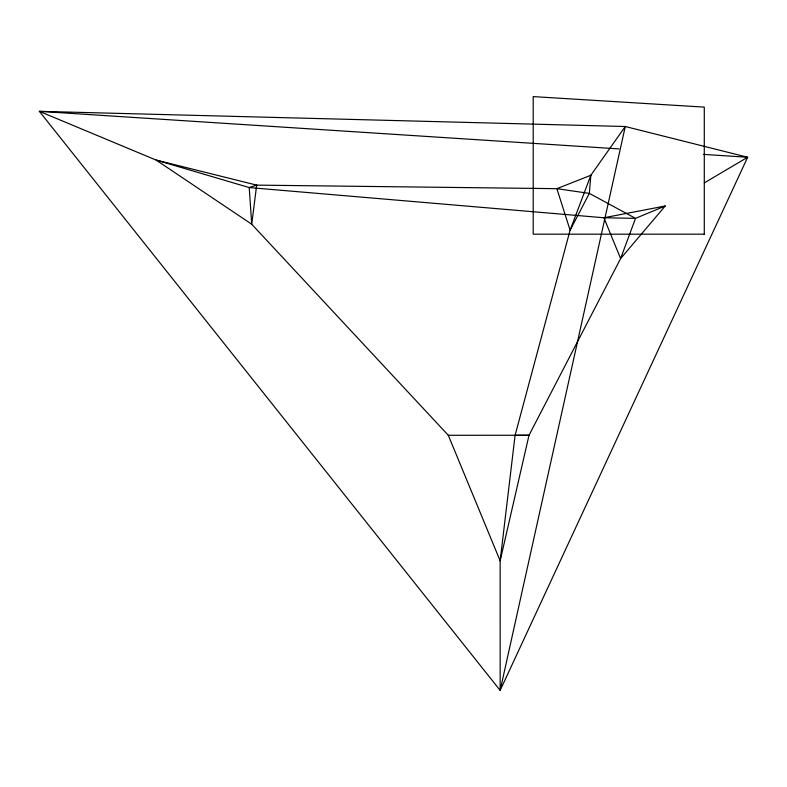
<?xml version="1.0" encoding="UTF-8"?>
<svg xmlns="http://www.w3.org/2000/svg" width="787" height="787" viewBox="0 0 787 787"><rect width="100%" height="100%" fill="white"/><g stroke="black" fill="none" stroke-linecap="round" stroke-linejoin="round"><path stroke-width="1.18" d="M515.091 435.28L500.148 560.816L500.158 690.396L39.35 111.331L625.272 126.51L747.65 157.252L500.158 690.396L625.272 126.51L590.85 175.265L570.103 230.237L515.091 435.28L529.012 435.26L620.609 258.569L635.522 218.353L665.231 205.997L620.609 258.569L603.895 217.763L249.204 187.562L156.151 160.086L39.35 111.331L618.976 148.91M704.326 182.879L747.65 157.252L703.539 154.39M665.231 205.997L603.895 217.763L635.522 218.353L589.335 193.395L556.881 188.673L256.68 185.122L156.151 160.086L251.722 224.216L448.295 435.28L500.148 560.816L529.012 435.26L448.295 435.28M590.85 175.265L589.335 193.395L570.103 230.237L556.881 188.673L590.85 175.265M256.68 185.122L251.722 224.216L249.204 187.562L256.68 185.122M704.286 234.182L533.202 234.182L533.202 96.604L704.286 107.121L704.286 234.182"/></g></svg>
